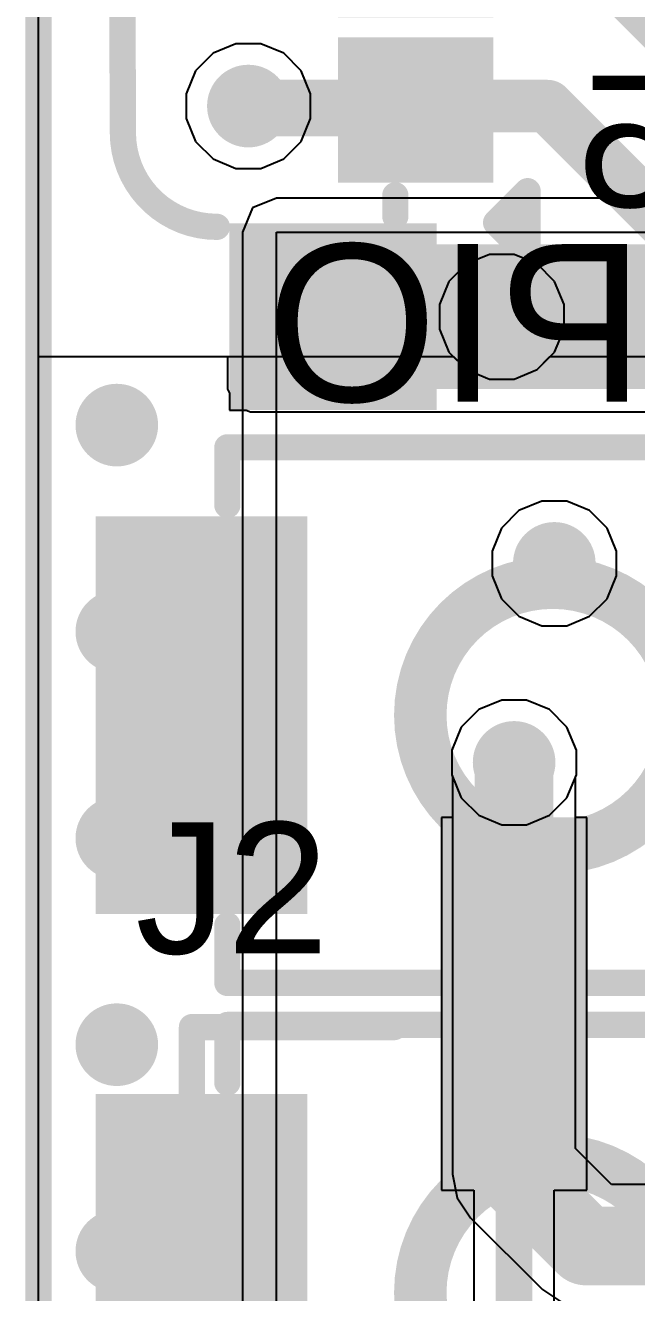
# Model space of a CAD drawing. Header units: millimetres. Extents: x -0.24 to 4.31, y -0.01 to 3.37.
# Drawn here: x -0.0025 to 0.114, y 0.718 to 0.9594 of the extents above; entities that cross this region are included whole.
import ezdxf

# ---------------------------------------------------------------- set-up
doc = ezdxf.new("R2010")
doc.units = ezdxf.units.MM
doc.header["$MEASUREMENT"] = 0
for name, color, linetype in [('BottomLayer', 5, 'Continuous'), ('BottomOverlay', 54, 'Continuous'), ('BottomPaste', 16, 'Continuous'), ('BottomSolder', 6, 'Continuous'), ('Mechanical2', 216, 'Continuous'), ('MidLayer1', 16, 'Continuous'), ('MidLayer2', 76, 'Continuous'), ('TopLayer', 1, 'Continuous'), ('TopOverlay', 2, 'Continuous'), ('TopPaste', 8, 'Continuous'), ('TopSolder', 216, 'Continuous'), ('ViaHoleLayer', 16, 'Continuous')]:
    doc.layers.add(name, color=color, linetype=linetype)
doc.styles.add('Arial', font='', dxfattribs={"height": 0.2})
doc.styles.get('Arial').set_extended_font_data('Arial')

# ---------------------------------------------------------------- blocks, each defined once
blk = doc.blocks.new('B3U_1000P_B_42')
at = {"layer": 'BottomLayer'}
for points in [[(-0.08307, 0.03386), (-0.05079, 0.03386), (-0.05079, -0.03386), (-0.08307, -0.03386)], [(0.05079, 0.03386), (0.08307, 0.03386), (0.08307, -0.03386), (0.05079, -0.03386)]]:
    blk.add_hatch(color=5, dxfattribs=at).paths.add_polyline_path(points)
at = {"layer": 'BottomPaste'}
for points in [[(-0.08307, 0.03386), (-0.05079, 0.03386), (-0.05079, -0.03386), (-0.08307, -0.03386)], [(0.05079, 0.03386), (0.08307, 0.03386), (0.08307, -0.03386), (0.05079, -0.03386)]]:
    blk.add_hatch(color=16, dxfattribs=at).paths.add_polyline_path(points)
at = {"layer": 'BottomSolder'}
for points in [[(-0.08707, 0.03786), (-0.04679, 0.03786), (-0.04679, -0.03786), (-0.08707, -0.03786)], [(0.04679, 0.03786), (0.08707, 0.03786), (0.08707, -0.03786), (0.04679, -0.03786)]]:
    blk.add_hatch(color=6, dxfattribs=at).paths.add_polyline_path(points)
at = {"layer": 'BottomOverlay', "const_width": 0.005}
for points in [[(-0.062, 0.051), (0.062, 0.051)], [(-0.062, 0.04), (-0.062, 0.051)], [(0.062, 0.04), (0.062, 0.051)], [(-0.062, -0.051), (-0.062, -0.04)], [(0.062, -0.051), (0.062, -0.04)], [(-0.062, -0.051), (0.062, -0.051)]]:
    blk.add_lwpolyline(points, dxfattribs=at)
at = {"layer": 'BottomOverlay'}
for points, const_width in [([(-0.06325, 0.051, 1), (-0.06075, 0.051, 1)], 0.0025), ([(-0.06325, 0.051, 1), (-0.06075, 0.051, 1)], 0.0025), ([(0.06075, 0.051, 1), (0.06325, 0.051, 1)], 0.0025), ([(0.06075, 0.051, 1), (0.06325, 0.051, 1)], 0.0025), ([(-0.06325, 0.04, 1), (-0.06075, 0.04, 1)], 0.0025), ([(0.06075, 0.04, 1), (0.06325, 0.04, 1)], 0.0025), ([(0.02524, 0, 1), (-0.02524, 0, 1)], 0.01), ([(-0.02774, 0, 1), (-0.02274, 0, 1)], 0.005), ([(0.02274, 0, 1), (0.02774, 0, 1)], 0.005), ([(-0.06325, -0.04, 1), (-0.06075, -0.04, 1)], 0.0025), ([(0.06075, -0.04, 1), (0.06325, -0.04, 1)], 0.0025), ([(-0.06325, -0.051, 1), (-0.06075, -0.051, 1)], 0.0025), ([(-0.06325, -0.051, 1), (-0.06075, -0.051, 1)], 0.0025), ([(0.06075, -0.051, 1), (0.06325, -0.051, 1)], 0.0025), ([(0.06075, -0.051, 1), (0.06325, -0.051, 1)], 0.0025)]:
    blk.add_lwpolyline(points, format="xyb", close=True, dxfattribs=dict(at, const_width=const_width))
blk = doc.blocks.new('B3U_1000P_B_43')
at = {"layer": 'BottomLayer'}
for points in [[(-0.08307, 0.03386), (-0.05079, 0.03386), (-0.05079, -0.03386), (-0.08307, -0.03386)], [(0.05079, 0.03386), (0.08307, 0.03386), (0.08307, -0.03386), (0.05079, -0.03386)]]:
    blk.add_hatch(color=5, dxfattribs=at).paths.add_polyline_path(points)
at = {"layer": 'BottomPaste'}
for points in [[(-0.08307, 0.03386), (-0.05079, 0.03386), (-0.05079, -0.03386), (-0.08307, -0.03386)], [(0.05079, 0.03386), (0.08307, 0.03386), (0.08307, -0.03386), (0.05079, -0.03386)]]:
    blk.add_hatch(color=16, dxfattribs=at).paths.add_polyline_path(points)
at = {"layer": 'BottomSolder'}
for points in [[(-0.08707, 0.03786), (-0.04679, 0.03786), (-0.04679, -0.03786), (-0.08707, -0.03786)], [(0.04679, 0.03786), (0.08707, 0.03786), (0.08707, -0.03786), (0.04679, -0.03786)]]:
    blk.add_hatch(color=6, dxfattribs=at).paths.add_polyline_path(points)
at = {"layer": 'BottomOverlay', "const_width": 0.005}
for points in [[(-0.062, 0.051), (0.062, 0.051)], [(-0.062, 0.04), (-0.062, 0.051)], [(0.062, 0.04), (0.062, 0.051)], [(-0.062, -0.051), (-0.062, -0.04)], [(0.062, -0.051), (0.062, -0.04)], [(-0.062, -0.051), (0.062, -0.051)]]:
    blk.add_lwpolyline(points, dxfattribs=at)
at = {"layer": 'BottomOverlay'}
for points, const_width in [([(-0.06325, 0.051, 1), (-0.06075, 0.051, 1)], 0.0025), ([(-0.06325, 0.051, 1), (-0.06075, 0.051, 1)], 0.0025), ([(0.06075, 0.051, 1), (0.06325, 0.051, 1)], 0.0025), ([(0.06075, 0.051, 1), (0.06325, 0.051, 1)], 0.0025), ([(-0.06325, 0.04, 1), (-0.06075, 0.04, 1)], 0.0025), ([(0.06075, 0.04, 1), (0.06325, 0.04, 1)], 0.0025), ([(0.02524, 0, 1), (-0.02524, 0, 1)], 0.01), ([(-0.02774, 0, 1), (-0.02274, 0, 1)], 0.005), ([(0.02274, 0, 1), (0.02774, 0, 1)], 0.005), ([(-0.06325, -0.04, 1), (-0.06075, -0.04, 1)], 0.0025), ([(0.06075, -0.04, 1), (0.06325, -0.04, 1)], 0.0025), ([(-0.06325, -0.051, 1), (-0.06075, -0.051, 1)], 0.0025), ([(-0.06325, -0.051, 1), (-0.06075, -0.051, 1)], 0.0025), ([(0.06075, -0.051, 1), (0.06325, -0.051, 1)], 0.0025), ([(0.06075, -0.051, 1), (0.06325, -0.051, 1)], 0.0025)]:
    blk.add_lwpolyline(points, format="xyb", close=True, dxfattribs=dict(at, const_width=const_width))
blk = doc.blocks.new('MHS110FRGBCT_B_59')
at = {"layer": 'BottomLayer'}
for points in [[(-0.02559, 0.0187), (-0.00591, 0.0187), (-0.00591, -0.00295), (-0.02559, -0.00295)], [(0.00591, 0.0187), (0.02559, 0.0187), (0.02559, -0.00295), (0.00591, -0.00295)], [(-0.0689, 0.00787), (-0.04134, 0.00787), (-0.04134, -0.02362), (-0.0689, -0.02362)], [(0.04134, 0.00787), (0.0689, 0.00787), (0.0689, -0.02362), (0.04134, -0.02362)]]:
    blk.add_hatch(color=5, dxfattribs=at).paths.add_polyline_path(points)
at = {"layer": 'BottomPaste'}
for points in [[(-0.02559, 0.0187), (-0.00591, 0.0187), (-0.00591, -0.00295), (-0.02559, -0.00295)], [(0.00591, 0.0187), (0.02559, 0.0187), (0.02559, -0.00295), (0.00591, -0.00295)], [(-0.0689, 0.00787), (-0.04134, 0.00787), (-0.04134, -0.02362), (-0.0689, -0.02362)], [(0.04134, 0.00787), (0.0689, 0.00787), (0.0689, -0.02362), (0.04134, -0.02362)]]:
    blk.add_hatch(color=16, dxfattribs=at).paths.add_polyline_path(points)
at = {"layer": 'BottomSolder'}
for points in [[(-0.02959, 0.0227), (-0.00191, 0.0227), (-0.00191, -0.00695), (-0.02959, -0.00695)], [(0.00191, 0.0227), (0.02959, 0.0227), (0.02959, -0.00695), (0.00191, -0.00695)], [(-0.0729, 0.01187), (-0.03734, 0.01187), (-0.03734, -0.02762), (-0.0729, -0.02762)], [(0.03734, 0.01187), (0.0729, 0.01187), (0.0729, -0.02762), (0.03734, -0.02762)]]:
    blk.add_hatch(color=6, dxfattribs=at).paths.add_polyline_path(points)
at = {"layer": 'BottomOverlay', "const_width": 0.005}
for points in [[(-0.032, 0.004), (-0.036, 0.004)], [(0.036, 0.004), (0.032, 0.004)]]:
    blk.add_lwpolyline(points, dxfattribs=at)
at = {"layer": 'BottomOverlay', "const_width": 0.0025}
for points in [[(-0.03725, 0.004, 1), (-0.03475, 0.004, 1)], [(-0.03325, 0.004, 1), (-0.03075, 0.004, 1)], [(0.03075, 0.004, 1), (0.03325, 0.004, 1)], [(0.03475, 0.004, 1), (0.03725, 0.004, 1)]]:
    blk.add_lwpolyline(points, format="xyb", close=True, dxfattribs=at)
blk = doc.blocks.new('V________T______60')
at = {"layer": 'TopLayer'}
blk.add_hatch(color=1, dxfattribs=at).paths.add_polyline_path([(0.08858, -0.01821), (0.10827, -0.01821), (0.10827, -0.0812), (0.08858, -0.0812)])
at = {"layer": 'TopPaste'}
blk.add_hatch(color=8, dxfattribs=at).paths.add_polyline_path([(0.08858, -0.01821), (0.10827, -0.01821), (0.10827, -0.0812), (0.08858, -0.0812)])
at = {"layer": 'TopSolder'}
blk.add_hatch(color=216, dxfattribs=at).paths.add_polyline_path([(0.08458, -0.01421), (0.11227, -0.01421), (0.11227, -0.0852), (0.08458, -0.0852)])
at = {"layer": 'TopOverlay', "const_width": 0.005}
for points in [[(0.15981, -0.00474), (0.15981, -0.04528)], [(0.15981, -0.04528), (0.12128, -0.04528)]]:
    blk.add_lwpolyline(points, dxfattribs=at)
at = {"layer": 'TopOverlay', "const_width": 0.0025}
for points in [[(0.15856, -0.00474, 1), (0.16106, -0.00474, 1)], [(0.12003, -0.04528, 1), (0.12253, -0.04528, 1)], [(0.15856, -0.04528, 1), (0.16106, -0.04528, 1)], [(0.15856, -0.04528, 1), (0.16106, -0.04528, 1)]]:
    blk.add_lwpolyline(points, format="xyb", close=True, dxfattribs=at)

msp = doc.modelspace()

# ---------------------------------------------------------------- hatches: boundary and pattern name
at = {"layer": 'BottomLayer'}
h = msp.add_hatch(color=5, dxfattribs=at)
edge = h.paths.add_edge_path()
edge.add_arc((0.04, 0.944), 0.00787, 0, 360)
msp.add_hatch(color=5, dxfattribs=at).paths.add_polyline_path([(0.04038, 0.8901), (0.19175, 0.8901), (0.19175, 0.91766), (0.04038, 0.91766)])
h = msp.add_hatch(color=5, dxfattribs=at)
edge = h.paths.add_edge_path()
edge.add_arc((0.08828, 0.90388), 0.00787, 0, 360)
h = msp.add_hatch(color=5, dxfattribs=at)
edge = h.paths.add_edge_path()
edge.add_arc((0.01493, 0.88324), 0.00787, 0, 360)
h = msp.add_hatch(color=5, dxfattribs=at)
edge = h.paths.add_edge_path()
edge.add_arc((0.0983, 0.8569), 0.00787, 0, 360)
h = msp.add_hatch(color=5, dxfattribs=at)
edge = h.paths.add_edge_path()
edge.add_arc((0.01493, 0.84391), 0.00787, 0, 360)
h = msp.add_hatch(color=5, dxfattribs=at)
edge = h.paths.add_edge_path()
edge.add_arc((0.09064, 0.819), 0.00787, 0, 360)
h = msp.add_hatch(color=5, dxfattribs=at)
edge = h.paths.add_edge_path()
edge.add_arc((0.01493, 0.80457), 0.00787, 0, 360)
h = msp.add_hatch(color=5, dxfattribs=at)
edge = h.paths.add_edge_path()
edge.add_arc((0.01493, 0.76524), 0.00787, 0, 360)
h = msp.add_hatch(color=5, dxfattribs=at)
edge = h.paths.add_edge_path()
edge.add_arc((0.01493, 0.72591), 0.00787, 0, 360)
at = {"layer": 'MidLayer1'}
h = msp.add_hatch(color=16, dxfattribs=at)
edge = h.paths.add_edge_path()
edge.add_arc((0.04, 0.944), 0.00787, 0, 360)
h = msp.add_hatch(color=16, dxfattribs=at)
edge = h.paths.add_edge_path()
edge.add_arc((0.08828, 0.90388), 0.00787, 0, 360)
h = msp.add_hatch(color=16, dxfattribs=at)
edge = h.paths.add_edge_path()
edge.add_arc((0.01493, 0.88324), 0.00787, 0, 360)
h = msp.add_hatch(color=16, dxfattribs=at)
edge = h.paths.add_edge_path()
edge.add_arc((0.0983, 0.8569), 0.00787, 0, 360)
h = msp.add_hatch(color=16, dxfattribs=at)
edge = h.paths.add_edge_path()
edge.add_arc((0.01493, 0.84391), 0.00787, 0, 360)
h = msp.add_hatch(color=16, dxfattribs=at)
edge = h.paths.add_edge_path()
edge.add_arc((0.09064, 0.819), 0.00787, 0, 360)
h = msp.add_hatch(color=16, dxfattribs=at)
edge = h.paths.add_edge_path()
edge.add_arc((0.01493, 0.80457), 0.00787, 0, 360)
h = msp.add_hatch(color=16, dxfattribs=at)
edge = h.paths.add_edge_path()
edge.add_arc((0.01493, 0.76524), 0.00787, 0, 360)
h = msp.add_hatch(color=16, dxfattribs=at)
edge = h.paths.add_edge_path()
edge.add_arc((0.01493, 0.72591), 0.00787, 0, 360)
at = {"layer": 'MidLayer2'}
h = msp.add_hatch(color=76, dxfattribs=at)
edge = h.paths.add_edge_path()
edge.add_arc((0.04, 0.944), 0.00787, 0, 360)
h = msp.add_hatch(color=76, dxfattribs=at)
edge = h.paths.add_edge_path()
edge.add_arc((0.08828, 0.90388), 0.00787, 0, 360)
h = msp.add_hatch(color=76, dxfattribs=at)
edge = h.paths.add_edge_path()
edge.add_arc((0.01493, 0.88324), 0.00787, 0, 360)
h = msp.add_hatch(color=76, dxfattribs=at)
edge = h.paths.add_edge_path()
edge.add_arc((0.0983, 0.8569), 0.00787, 0, 360)
h = msp.add_hatch(color=76, dxfattribs=at)
edge = h.paths.add_edge_path()
edge.add_arc((0.01493, 0.84391), 0.00787, 0, 360)
h = msp.add_hatch(color=76, dxfattribs=at)
edge = h.paths.add_edge_path()
edge.add_arc((0.09064, 0.819), 0.00787, 0, 360)
h = msp.add_hatch(color=76, dxfattribs=at)
edge = h.paths.add_edge_path()
edge.add_arc((0.01493, 0.80457), 0.00787, 0, 360)
h = msp.add_hatch(color=76, dxfattribs=at)
edge = h.paths.add_edge_path()
edge.add_arc((0.01493, 0.76524), 0.00787, 0, 360)
h = msp.add_hatch(color=76, dxfattribs=at)
edge = h.paths.add_edge_path()
edge.add_arc((0.01493, 0.72591), 0.00787, 0, 360)
at = {"layer": 'TopLayer'}
h = msp.add_hatch(color=1, dxfattribs=at)
edge = h.paths.add_edge_path()
edge.add_arc((0.04, 0.944), 0.00787, 0, 360)
h = msp.add_hatch(color=1, dxfattribs=at)
edge = h.paths.add_edge_path()
edge.add_arc((0.08828, 0.90388), 0.00787, 0, 360)
h = msp.add_hatch(color=1, dxfattribs=at)
edge = h.paths.add_edge_path()
edge.add_arc((0.01493, 0.88324), 0.00787, 0, 360)
h = msp.add_hatch(color=1, dxfattribs=at)
edge = h.paths.add_edge_path()
edge.add_arc((0.0983, 0.8569), 0.00787, 0, 360)
h = msp.add_hatch(color=1, dxfattribs=at)
edge = h.paths.add_edge_path()
edge.add_arc((0.01493, 0.84391), 0.00787, 0, 360)
h = msp.add_hatch(color=1, dxfattribs=at)
edge = h.paths.add_edge_path()
edge.add_arc((0.09064, 0.819), 0.00787, 0, 360)
h = msp.add_hatch(color=1, dxfattribs=at)
edge = h.paths.add_edge_path()
edge.add_arc((0.01493, 0.80457), 0.00787, 0, 360)
h = msp.add_hatch(color=1, dxfattribs=at)
edge = h.paths.add_edge_path()
edge.add_arc((0.01493, 0.76524), 0.00787, 0, 360)
h = msp.add_hatch(color=1, dxfattribs=at)
edge = h.paths.add_edge_path()
edge.add_arc((0.01493, 0.72591), 0.00787, 0, 360)
at = {"layer": 'ViaHoleLayer'}
h = msp.add_hatch(color=16, dxfattribs=at)
edge = h.paths.add_edge_path()
edge.add_arc((0.04, 0.944), 0.00394, 0, 360)
h = msp.add_hatch(color=16, dxfattribs=at)
edge = h.paths.add_edge_path()
edge.add_arc((0.08828, 0.90388), 0.00394, 0, 360)
h = msp.add_hatch(color=16, dxfattribs=at)
edge = h.paths.add_edge_path()
edge.add_arc((0.01493, 0.88324), 0.00394, 0, 360)
h = msp.add_hatch(color=16, dxfattribs=at)
edge = h.paths.add_edge_path()
edge.add_arc((0.0983, 0.8569), 0.00394, 0, 360)
h = msp.add_hatch(color=16, dxfattribs=at)
edge = h.paths.add_edge_path()
edge.add_arc((0.01493, 0.84391), 0.00394, 0, 360)
h = msp.add_hatch(color=16, dxfattribs=at)
edge = h.paths.add_edge_path()
edge.add_arc((0.09064, 0.819), 0.00394, 0, 360)
h = msp.add_hatch(color=16, dxfattribs=at)
edge = h.paths.add_edge_path()
edge.add_arc((0.01493, 0.80457), 0.00394, 0, 360)
h = msp.add_hatch(color=16, dxfattribs=at)
edge = h.paths.add_edge_path()
edge.add_arc((0.01493, 0.76524), 0.00394, 0, 360)
h = msp.add_hatch(color=16, dxfattribs=at)
edge = h.paths.add_edge_path()
edge.add_arc((0.01493, 0.72591), 0.00394, 0, 360)

# ---------------------------------------------------------------- linework, layer by layer
at = {"layer": 'BottomLayer'}
for p, q in [((0, 0.201), (0, 0.89628)), ((0, 0.89628), (0.03605, 0.89628)), ((0.03605, 0.89628), (0.03605, 0.8901)), ((0.03605, 0.8901), (0.03638, 0.88931)), ((0.03638, 0.88931), (0.03638, 0.8861)), ((0.03638, 0.8861), (0.03958, 0.8861)), ((0.03958, 0.8861), (0.04038, 0.88577)), ((0.04038, 0.88577), (0.19175, 0.88577)), ((0.08828, 0.83087), (0.08391, 0.82907)), ((0.093, 0.83087), (0.08828, 0.83087)), ((0.09736, 0.82907), (0.093, 0.83087)), ((0.08391, 0.82907), (0.08057, 0.82573)), ((0.10071, 0.82573), (0.09736, 0.82907)), ((0.08057, 0.82573), (0.07876, 0.82136)), ((0.10251, 0.82136), (0.10071, 0.82573)), ((0.07876, 0.82136), (0.07876, 0.81664)), ((0.10251, 0.81664), (0.10251, 0.82136)), ((0.07876, 0.81664), (0.07891, 0.81628)), ((0.07891, 0.81628), (0.07891, 0.74058)), ((0.10236, 0.81628), (0.10251, 0.81664)), ((0.10236, 0.74544), (0.10236, 0.81628)), ((0.10917, 0.73863), (0.10236, 0.74544)), ((0.07891, 0.74058), (0.07981, 0.7361)), ((0.14479, 0.73863), (0.10917, 0.73863)), ((0.07981, 0.7361), (0.08235, 0.73229)), ((0.08235, 0.73229), (0.09603, 0.71861)), ((0.09603, 0.71861), (0.09983, 0.71607))]:
    msp.add_line(p, q, dxfattribs=at)
for points, const_width in [([(0.04075, 0.94325), (0.07187, 0.94325)], 0.01), ([(0.05613, 0.90388), (0.06178, 0.89823)], 0.01), ([(0.06178, 0.89823), (0.06744, 0.90388)], 0.01), ([(0.05985, 0.89629), (0.06178, 0.89823)], 0.01), ([(0.06178, 0.89823), (0.06426, 0.89574)], 0.01), ([(0.09064, 0.74058), (0.09064, 0.819)], 0.015), ([(0.09064, 0.74058), (0.10432, 0.72691)], 0.015), ([(0.10432, 0.72691), (0.16949, 0.72691)], 0.015)]:
    msp.add_lwpolyline(points, dxfattribs=dict(at, const_width=const_width))
for points, const_width in [([(0.03825, 0.94325, 1), (0.04325, 0.94325, 1)], 0.005), ([(0.06937, 0.94325, 1), (0.07437, 0.94325, 1)], 0.005), ([(0.05363, 0.90388, 1), (0.05863, 0.90388, 1)], 0.005), ([(0.06494, 0.90388, 1), (0.06994, 0.90388, 1)], 0.005), ([(0.05928, 0.89823, 1), (0.06428, 0.89823, 1)], 0.005), ([(0.05928, 0.89823, 1), (0.06428, 0.89823, 1)], 0.005), ([(0.05928, 0.89823, 1), (0.06428, 0.89823, 1)], 0.005), ([(0.05928, 0.89823, 1), (0.06428, 0.89823, 1)], 0.005), ([(0.05735, 0.89629, 1), (0.06235, 0.89629, 1)], 0.005), ([(0.06176, 0.89574, 1), (0.06676, 0.89574, 1)], 0.005), ([(0.08689, 0.819, 1), (0.09439, 0.819, 1)], 0.0075), ([(0.08689, 0.74058, 1), (0.09439, 0.74058, 1)], 0.0075), ([(0.08689, 0.74058, 1), (0.09439, 0.74058, 1)], 0.0075), ([(0.10057, 0.72691, 1), (0.10807, 0.72691, 1)], 0.0075), ([(0.10057, 0.72691, 1), (0.10807, 0.72691, 1)], 0.0075)]:
    msp.add_lwpolyline(points, format="xyb", close=True, dxfattribs=dict(at, const_width=const_width))
at = {"layer": 'BottomOverlay', "const_width": 0.005}
for points in [[(0.016, 0.9507), (0.016, 0.9685)], [(0.01609, 0.93891), (0.01609, 0.95061)], [(0.08721, 0.92179), (0.09321, 0.92779)], [(0.09321, 0.91579), (0.09321, 0.92779)], [(0.08721, 0.92179), (0.09321, 0.91579)]]:
    msp.add_lwpolyline(points, dxfattribs=at)
at = {"layer": 'BottomOverlay', "const_width": 0.0025}
for points in [[(0.01475, 0.9507, 1), (0.01725, 0.9507, 1)], [(0.01475, 0.9507, 1), (0.01725, 0.9507, 1)], [(0.01484, 0.95061, 1), (0.01734, 0.95061, 1)], [(0.01484, 0.95061, 1), (0.01734, 0.95061, 1)], [(0.01484, 0.93891, 1), (0.01734, 0.93891, 1)], [(0.01484, 0.93891, 1), (0.01734, 0.93891, 1)], [(0.09196, 0.92779, 1), (0.09446, 0.92779, 1)], [(0.09196, 0.92779, 1), (0.09446, 0.92779, 1)], [(0.03275, 0.921, 1), (0.03525, 0.921, 1)], [(0.08596, 0.92179, 1), (0.08846, 0.92179, 1)], [(0.08596, 0.92179, 1), (0.08846, 0.92179, 1)], [(0.09196, 0.91579, 1), (0.09446, 0.91579, 1)], [(0.09196, 0.91579, 1), (0.09446, 0.91579, 1)]]:
    msp.add_lwpolyline(points, format="xyb", close=True, dxfattribs=at)
at = {"layer": 'BottomOverlay', "const_width": 0.005}
for points in [[(0.01609, 0.95061, -0.414214), (0.016, 0.9507)], [(0.034, 0.921, -0.414214), (0.01609, 0.93891)]]:
    msp.add_lwpolyline(points, format="xyb", dxfattribs=at)
at = {"layer": 'Mechanical2', "const_width": 0.005}
msp.add_lwpolyline([(0, -0.00398), (0, 1.37398)], dxfattribs=at)
at = {"layer": 'MidLayer1'}
for p, q in [((0, 0.201), (0, 1.04622)), ((0.03764, 0.95587), (0.03327, 0.95407)), ((0.04236, 0.95587), (0.03764, 0.95587)), ((0.04673, 0.95407), (0.04236, 0.95587)), ((0.03327, 0.95407), (0.02993, 0.95073)), ((0.05007, 0.95073), (0.04673, 0.95407)), ((0.02993, 0.95073), (0.02813, 0.94636)), ((0.05187, 0.94636), (0.05007, 0.95073)), ((0.02813, 0.94636), (0.02813, 0.94164)), ((0.05187, 0.94164), (0.05187, 0.94636)), ((0.02813, 0.94164), (0.02993, 0.93727)), ((0.05007, 0.93727), (0.05187, 0.94164)), ((0.02993, 0.93727), (0.03327, 0.93393)), ((0.04673, 0.93393), (0.05007, 0.93727)), ((0.03327, 0.93393), (0.03764, 0.93213)), ((0.03764, 0.93213), (0.04236, 0.93213)), ((0.04236, 0.93213), (0.04673, 0.93393)), ((0.04077, 0.92459), (0.03887, 0.92)), ((0.04536, 0.92649), (0.04077, 0.92459)), ((0.15077, 0.92649), (0.04536, 0.92649)), ((0.03887, 0.92), (0.03887, 0.4612)), ((0.04536, 0.37141), (0.04536, 0.92)), ((0.04536, 0.92), (0.15077, 0.92)), ((0.09157, 0.86696), (0.08823, 0.86362)), ((0.09594, 0.86877), (0.09157, 0.86696)), ((0.10066, 0.86877), (0.09594, 0.86877)), ((0.10503, 0.86696), (0.10066, 0.86877)), ((0.10837, 0.86362), (0.10503, 0.86696)), ((0.08823, 0.86362), (0.08643, 0.85926)), ((0.11017, 0.85926), (0.10837, 0.86362)), ((0.08643, 0.85926), (0.08643, 0.85453)), ((0.11017, 0.85453), (0.11017, 0.85926)), ((0.08643, 0.85453), (0.08823, 0.85017)), ((0.10837, 0.85017), (0.11017, 0.85453)), ((0.08823, 0.85017), (0.09157, 0.84683)), ((0.10503, 0.84683), (0.10837, 0.85017)), ((0.09157, 0.84683), (0.09594, 0.84502)), ((0.09594, 0.84502), (0.10066, 0.84502)), ((0.10066, 0.84502), (0.10503, 0.84683)), ((0.08828, 0.83087), (0.08391, 0.82907)), ((0.093, 0.83087), (0.08828, 0.83087)), ((0.09736, 0.82907), (0.093, 0.83087)), ((0.08391, 0.82907), (0.08057, 0.82573)), ((0.10071, 0.82573), (0.09736, 0.82907)), ((0.08057, 0.82573), (0.07876, 0.82136)), ((0.10251, 0.82136), (0.10071, 0.82573)), ((0.07876, 0.82136), (0.07876, 0.81664)), ((0.10251, 0.81664), (0.10251, 0.82136)), ((0.07876, 0.81664), (0.08057, 0.81227)), ((0.10071, 0.81227), (0.10251, 0.81664)), ((0.08057, 0.81227), (0.08391, 0.80893)), ((0.09736, 0.80893), (0.10071, 0.81227)), ((0.08391, 0.80893), (0.08828, 0.80713)), ((0.093, 0.80713), (0.09736, 0.80893)), ((0.08828, 0.80713), (0.093, 0.80713))]:
    msp.add_line(p, q, dxfattribs=at)
at = {"layer": 'MidLayer2'}
for p, q in [((0, 0.201), (0, 1.04594)), ((0.03764, 0.95587), (0.03327, 0.95407)), ((0.04236, 0.95587), (0.03764, 0.95587)), ((0.04673, 0.95407), (0.04236, 0.95587)), ((0.03327, 0.95407), (0.02993, 0.95073)), ((0.05007, 0.95073), (0.04673, 0.95407)), ((0.02993, 0.95073), (0.02813, 0.94636)), ((0.05187, 0.94636), (0.05007, 0.95073)), ((0.02813, 0.94636), (0.02813, 0.94164)), ((0.05187, 0.94164), (0.05187, 0.94636)), ((0.02813, 0.94164), (0.02993, 0.93727)), ((0.05007, 0.93727), (0.05187, 0.94164)), ((0.02993, 0.93727), (0.03327, 0.93393)), ((0.04673, 0.93393), (0.05007, 0.93727)), ((0.03327, 0.93393), (0.03764, 0.93213)), ((0.03764, 0.93213), (0.04236, 0.93213)), ((0.04236, 0.93213), (0.04673, 0.93393)), ((0.08592, 0.91576), (0.08155, 0.91395)), ((0.09064, 0.91576), (0.08592, 0.91576)), ((0.095, 0.91395), (0.09064, 0.91576)), ((0.08155, 0.91395), (0.07821, 0.91061)), ((0.09834, 0.91061), (0.095, 0.91395)), ((0.07821, 0.91061), (0.0764, 0.90624)), ((0.10015, 0.90624), (0.09834, 0.91061)), ((0.0764, 0.90624), (0.0764, 0.90152)), ((0.10015, 0.90152), (0.10015, 0.90624)), ((0.0764, 0.90152), (0.07821, 0.89716)), ((0.09834, 0.89716), (0.10015, 0.90152)), ((0.07821, 0.89716), (0.08155, 0.89382)), ((0.095, 0.89382), (0.09834, 0.89716)), ((0.08155, 0.89382), (0.08592, 0.89201)), ((0.09064, 0.89201), (0.095, 0.89382)), ((0.08592, 0.89201), (0.09064, 0.89201)), ((0.08828, 0.83087), (0.08391, 0.82907)), ((0.093, 0.83087), (0.08828, 0.83087)), ((0.09736, 0.82907), (0.093, 0.83087)), ((0.08391, 0.82907), (0.08057, 0.82573)), ((0.10071, 0.82573), (0.09736, 0.82907)), ((0.08057, 0.82573), (0.07876, 0.82136)), ((0.10251, 0.82136), (0.10071, 0.82573)), ((0.07876, 0.82136), (0.07876, 0.81664)), ((0.10251, 0.81664), (0.10251, 0.82136)), ((0.07876, 0.81664), (0.08057, 0.81227)), ((0.10071, 0.81227), (0.10251, 0.81664)), ((0.08057, 0.81227), (0.08391, 0.80893)), ((0.09736, 0.80893), (0.10071, 0.81227)), ((0.08391, 0.80893), (0.08828, 0.80713)), ((0.093, 0.80713), (0.09736, 0.80893)), ((0.08828, 0.80713), (0.093, 0.80713))]:
    msp.add_line(p, q, dxfattribs=at)
at = {"layer": 'TopLayer'}
for p, q in [((0, 0.201), (0, 0.89628)), ((0, 0.89628), (0.07909, 0.89628)), ((0.07909, 0.89628), (0.08155, 0.89382)), ((0.095, 0.89382), (0.09747, 0.89628)), ((0.09747, 0.89628), (0.13174, 0.89628)), ((0.08155, 0.89382), (0.08592, 0.89201)), ((0.09064, 0.89201), (0.095, 0.89382)), ((0.08592, 0.89201), (0.09064, 0.89201)), ((0.08828, 0.83087), (0.08391, 0.82907)), ((0.093, 0.83087), (0.08828, 0.83087)), ((0.09736, 0.82907), (0.093, 0.83087)), ((0.08391, 0.82907), (0.08057, 0.82573)), ((0.10071, 0.82573), (0.09736, 0.82907)), ((0.08057, 0.82573), (0.07876, 0.82136)), ((0.10251, 0.82136), (0.10071, 0.82573)), ((0.07876, 0.82136), (0.07876, 0.81664)), ((0.10251, 0.81664), (0.10251, 0.82136)), ((0.07876, 0.81664), (0.07891, 0.81628)), ((0.07891, 0.81628), (0.07891, 0.80851)), ((0.10236, 0.81628), (0.10251, 0.81664)), ((0.10236, 0.80851), (0.10236, 0.81628)), ((0.07891, 0.80851), (0.0768, 0.80851)), ((0.0768, 0.80851), (0.0768, 0.73752)), ((0.10448, 0.80851), (0.10236, 0.80851)), ((0.10448, 0.73752), (0.10448, 0.80851)), ((0.0768, 0.73752), (0.08299, 0.73752)), ((0.08299, 0.73752), (0.08299, 0.62537)), ((0.09829, 0.6222), (0.09829, 0.73752)), ((0.09829, 0.73752), (0.10448, 0.73752))]:
    msp.add_line(p, q, dxfattribs=at)
for points, const_width in [([(0.10299, 0.97475), (0.16987, 0.90787)], 0.01), ([(0.04, 0.944), (0.097, 0.944)], 0.01), ([(0.097, 0.944), (0.15732, 0.88368)], 0.01), ([(0.09064, 0.77302), (0.09064, 0.819)], 0.015), ([(0.09064, 0.6222), (0.09064, 0.77302)], 0.007)]:
    msp.add_lwpolyline(points, dxfattribs=dict(at, const_width=const_width))
for points, const_width in [([(0.0375, 0.944, 1), (0.0425, 0.944, 1)], 0.005), ([(0.0945, 0.944, 1), (0.0995, 0.944, 1)], 0.005), ([(0.0945, 0.944, 1), (0.0995, 0.944, 1)], 0.005), ([(0.08689, 0.819, 1), (0.09439, 0.819, 1)], 0.0075), ([(0.08689, 0.77302, 1), (0.09439, 0.77302, 1)], 0.0075), ([(0.08889, 0.77302, 1), (0.09239, 0.77302, 1)], 0.0035)]:
    msp.add_lwpolyline(points, format="xyb", close=True, dxfattribs=dict(at, const_width=const_width))

# ---------------------------------------------------------------- block references
for name, p, rotation in [('MHS110FRGBCT_B_59', (0.064, 0.959), 270), ('V________T______60', (0.18906, 0.72331), 180)]:
    msp.add_blockref(name, p, dxfattribs=dict(rotation=rotation))
for name, p in [('B3U_1000P_B_42', (0.098, 0.828)), ('B3U_1000P_B_43', (0.098, 0.718))]:
    msp.add_blockref(name, p)

# ---------------------------------------------------------------- texts
at = {"layer": 'BottomOverlay', "style": 'Arial', "text_generation_flag": 2}
msp.add_text('U5', height=0.025, dxfattribs=at).set_placement((0.14737, 0.92478))
msp.add_text('GPIO', height=0.03, rotation=360, dxfattribs=at).set_placement((0.14819, 0.88771))
at = {"layer": 'TopOverlay', "style": 'Arial'}
msp.add_text('J2', height=0.025, dxfattribs=at).set_placement((0.01845, 0.78261))

doc.saveas('drawing.dxf')
